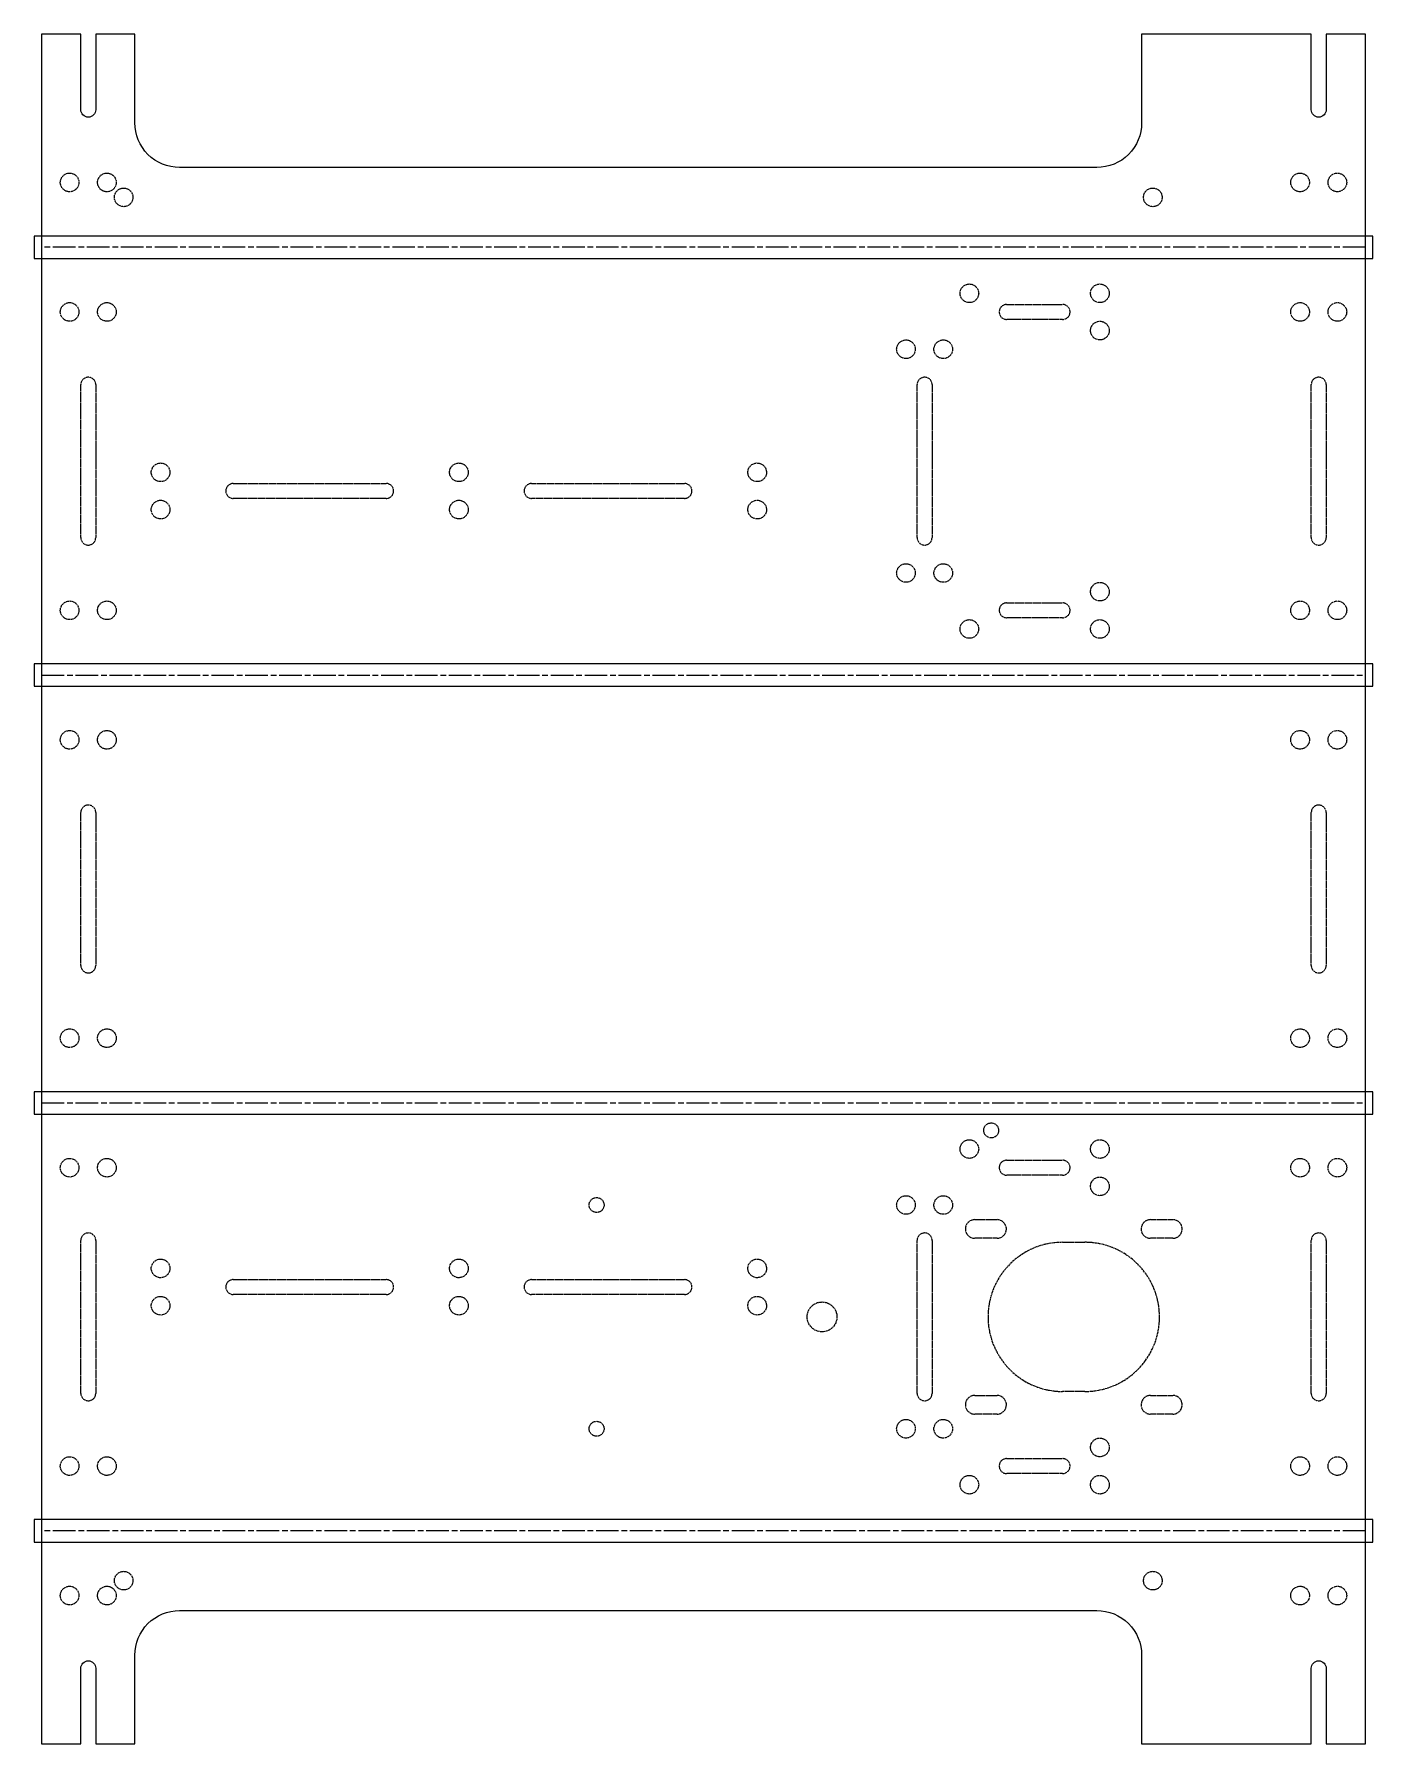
# Model space of a CAD drawing. Header units: millimetres. Extents: x -39 to 320, y -423 to 36.
import ezdxf

# ---------------------------------------------------------------- set-up
doc = ezdxf.new("R2010")
doc.units = ezdxf.units.MM
doc.linetypes.add('CHAIN', pattern=[0.7087, 0.4724, -0.0591, 0.1181, -0.0591])
doc.layers.add('Eje de pliegue (ISO)', color=2, linetype='CHAIN', lineweight=25)
doc.layers.add('int', color=1, linetype='CHAIN', lineweight=25)
doc.layers.add('rebaje', color=3, linetype='Continuous')

msp = doc.modelspace()

# ---------------------------------------------------------------- linework, layer by layer
msp.add_lwpolyline([(318, -422.64), (318, 35.75), (307.5, 35.75), (307.5, 15.5, -1), (303.5, 15.5), (303.5, 35.75), (258, 35.75), (258, 12, -0.414214), (246, 0), (0, 0, -0.414214), (-12, 12), (-12, 35.75), (-22.5, 35.75), (-22.5, 15.5, -1), (-26.5, 15.5), (-26.5, 35.75), (-37, 35.75), (-37, -422.64), (-26.5, -422.64), (-26.5, -402.39, -1), (-22.5, -402.39), (-22.5, -422.64), (-12, -422.64), (-12, -398.89, -0.414214), (0, -386.89), (246, -386.89, -0.414214), (258, -398.89), (258, -422.64), (303.5, -422.64), (303.5, -402.39, -1), (307.5, -402.39), (307.5, -422.64)], format="xyb", close=True)
at = {"layer": 'Eje de pliegue (ISO)', "ltscale": 12.84403}
for p, q in [((318, -21.36), (-37, -21.36)), ((-37, -136.08), (318, -136.08)), ((-37, -250.8), (318, -250.8)), ((318, -365.53), (-37, -365.53))]:
    msp.add_line(p, q, dxfattribs=at)
at = {"layer": 'int'}
for points in [[(221.8, -36.72), (236.8, -36.72, -1), (236.8, -40.72), (221.8, -40.72, -1)], [(-26.5, -58.22, -1), (-22.5, -58.22), (-22.5, -99.22, -1), (-26.5, -99.22)], [(201.8, -99.22, -1), (197.8, -99.22), (197.8, -58.22, -1), (201.8, -58.22)], [(303.5, -58.22, -1), (307.5, -58.22), (307.5, -99.22, -1), (303.5, -99.22)], [(14.4, -84.72), (55.4, -84.72, -1), (55.4, -88.72), (14.4, -88.72, -1)], [(135.4, -84.72, -1), (135.4, -88.72), (94.4, -88.72, -1), (94.4, -84.72)], [(236.8, -116.72, -1), (236.8, -120.72), (221.8, -120.72, -1), (221.8, -116.72)], [(-26.5, -213.94), (-26.5, -172.94, -1), (-22.5, -172.94), (-22.5, -213.94, -1)], [(307.5, -172.94), (307.5, -213.94, -1), (303.5, -213.94), (303.5, -172.94, -1)], [(221.8, -270.17, -1), (221.8, -266.17), (236.8, -266.17, -1), (236.8, -270.17)], [(213.23, -287.1, -1), (213.23, -282.1), (219.23, -282.1, -1), (219.23, -287.1)], [(260.37, -287.1, -1), (260.37, -282.1), (266.37, -282.1, -1), (266.37, -287.1)], [(-26.5, -287.67, -1), (-22.5, -287.67), (-22.5, -328.67, -1), (-26.5, -328.67)], [(201.8, -328.67, -1), (197.8, -328.67), (197.8, -287.67, -1), (201.8, -287.67)], [(242.8, -288.17, -1), (242.8, -328.17), (236.8, -328.17, -1), (236.8, -288.17)], [(307.5, -328.67, -1), (303.5, -328.67), (303.5, -287.67, -1), (307.5, -287.67)], [(14.4, -302.17, -1), (14.4, -298.17), (55.4, -298.17, -1), (55.4, -302.17)], [(135.4, -298.17, -1), (135.4, -302.17), (94.4, -302.17, -1), (94.4, -298.17)], [(213.23, -334.24, -1), (213.23, -329.24), (219.23, -329.24, -1), (219.23, -334.24)], [(266.37, -329.24, -1), (266.37, -334.24), (260.37, -334.24, -1), (260.37, -329.24)], [(236.8, -346.17, -1), (236.8, -350.17), (221.8, -350.17, -1), (221.8, -346.17)]]:
    msp.add_lwpolyline(points, format="xyb", close=True, dxfattribs=at)
for centre, radius in [((-29.5, -4), 2.5), ((-19.5, -4), 2.5), ((300.5, -4), 2.5), ((310.5, -4), 2.5), ((-15, -8), 2.5), ((261, -8), 2.5), ((211.8, -33.72), 2.5), ((246.8, -33.72), 2.5), ((-29.5, -38.72), 2.5), ((-19.5, -38.72), 2.5), ((300.5, -38.72), 2.5), ((310.5, -38.72), 2.5), ((246.8, -43.72), 2.5), ((194.8, -48.72), 2.5), ((204.8, -48.72), 2.5), ((-5.1, -81.72), 2.5), ((74.9, -81.72), 2.5), ((154.9, -81.72), 2.5), ((-5.1, -91.72), 2.5), ((74.9, -91.72), 2.5), ((154.9, -91.72), 2.5), ((194.8, -108.72), 2.5), ((204.8, -108.72), 2.5), ((246.8, -113.72), 2.5), ((-29.5, -118.72), 2.5), ((-19.5, -118.72), 2.5), ((300.5, -118.72), 2.5), ((310.5, -118.72), 2.5), ((211.8, -123.72), 2.5), ((246.8, -123.72), 2.5), ((-29.5, -153.44), 2.5), ((-19.5, -153.44), 2.5), ((300.5, -153.44), 2.5), ((310.5, -153.44), 2.5), ((-29.5, -233.44), 2.5), ((-19.5, -233.44), 2.5), ((300.5, -233.44), 2.5), ((310.5, -233.44), 2.5), ((217.65, -258.17), 2), ((211.8, -263.17), 2.5), ((246.8, -263.17), 2.5), ((-29.5, -268.17), 2.5), ((-19.5, -268.17), 2.5), ((300.5, -268.17), 2.5), ((310.5, -268.17), 2.5), ((246.8, -273.17), 2.5), ((111.83, -278.17), 2), ((194.8, -278.17), 2.5), ((204.8, -278.17), 2.5), ((-5.1, -295.17), 2.5), ((74.9, -295.17), 2.5), ((154.9, -295.17), 2.5), ((-5.1, -305.17), 2.5), ((74.9, -305.17), 2.5), ((154.9, -305.17), 2.5), ((172.3, -308.17), 4), ((111.83, -338.17), 2), ((194.8, -338.17), 2.5), ((204.8, -338.17), 2.5), ((246.8, -343.17), 2.5), ((-29.5, -348.17), 2.5), ((-19.5, -348.17), 2.5), ((300.5, -348.17), 2.5), ((310.5, -348.17), 2.5), ((211.8, -353.17), 2.5), ((246.8, -353.17), 2.5), ((-29.5, -382.89), 2.5), ((-19.5, -382.89), 2.5), ((-15, -378.89), 2.5), ((261, -378.89), 2.5), ((300.5, -382.89), 2.5), ((310.5, -382.89), 2.5)]:
    msp.add_circle(centre, radius, dxfattribs=at)
at = {"layer": 'rebaje'}
for points in [[(320, -18.36), (-39, -18.36), (-39, -24.36), (320, -24.36)], [(320, -133.08), (-39, -133.08), (-39, -139.08), (320, -139.08)], [(320, -247.8), (-39, -247.8), (-39, -253.8), (320, -253.8)], [(320, -362.53), (-39, -362.53), (-39, -368.53), (320, -368.53)]]:
    msp.add_lwpolyline(points, close=True, dxfattribs=at)

doc.saveas('drawing.dxf')
